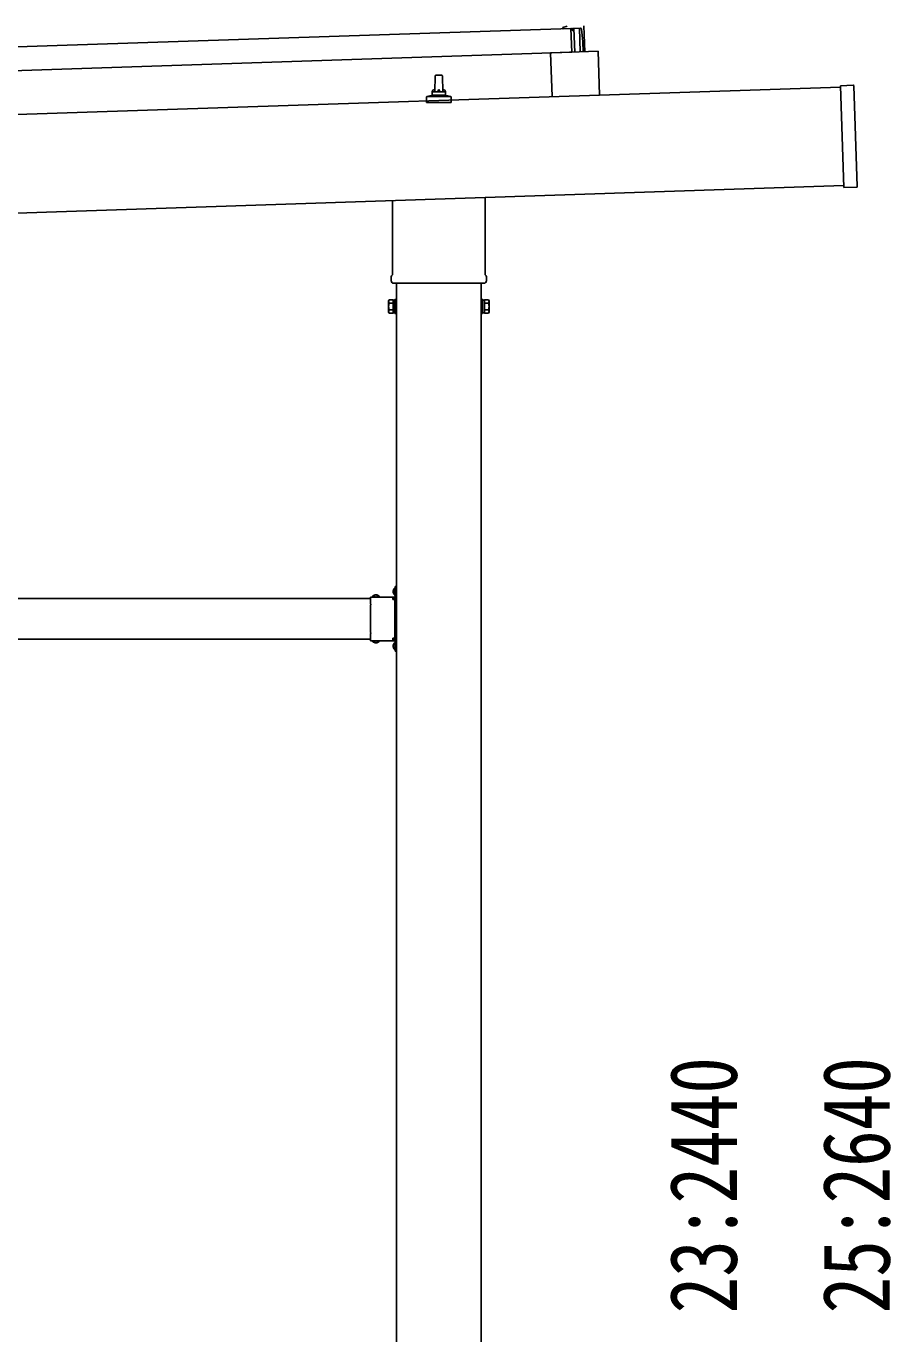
# Model space of a CAD drawing. Units: millimetres, scale not verified. Extents: x -12615 to 12615, y -8910 to 8910.
# Drawn here: x 247 to 1519, y -4091 to -2167 of the extents above; entities that cross this region are included whole.
import ezdxf
from ezdxf.enums import TextEntityAlignment as Align

# ---------------------------------------------------------------- set-up
doc = ezdxf.new("R2010")
doc.units = ezdxf.units.MM
doc.header["$LTSCALE"] = 40
for name, color, linetype in [('0-4_YKK_13', 4, 'Continuous'), ('0-5_YKK_A1', 4, 'Continuous'), ('0-6_YKK_D', 6, 'Continuous')]:
    doc.layers.add(name, color=color, linetype=linetype)
doc.styles.add('ＭＳ ゴシック', font='')
doc.styles.get('ＭＳ ゴシック').set_extended_font_data('MS Gothic')

msp = doc.modelspace()

# ---------------------------------------------------------------- linework, layer by layer
at = {"layer": '0-4_YKK_13'}
for p, q in [((-84.63, -2208.34), (1048.74, -2170.56)), ((1036.73, -2170.45), (1036.71, -2169.81)), ((1037.05, -2169.33), (1043.17, -2167.19)), ((1049.82, -2170.51), (1037.25, -2170.93)), ((1049.9, -2205.54), (1048.74, -2170.56)), ((1050.76, -2173.06), (1050.33, -2170.91)), ((1051.54, -2173.46), (1051.26, -2173.46)), ((1051.75, -2170.75), (1051.83, -2173.15)), ((1062.66, -2170.08), (1052.04, -2170.44)), ((1054.41, -2205.38), (1053.24, -2170.4)), ((1061.24, -2170.13), (1062.4, -2205.11)), ((1066.4, -2189.97), (1064.2, -2171.41)), ((1067.93, -2166.91), (1069.2, -2204.88)), ((1066.9, -2204.96), (1066.4, -2189.97)), ((1088.88, -2204.23), (1018.92, -2206.56)), ((1018.92, -2206.56), (1021.07, -2270.92)), ((1088.88, -2204.23), (1091.03, -2268.59)), ((848.38, -2263.92), (849.1, -2240.4)), ((850.1, -2239.42), (858.65, -2239.42)), ((859.65, -2240.4), (860.38, -2263.92)), ((836.89, -2270.74), (843.61, -2269.11)), ((843.99, -2268.92), (864.76, -2268.92)), ((844.38, -2268.14), (844.38, -2263.92)), ((845.38, -2263.92), (863.38, -2263.92)), ((864.38, -2268.14), (864.38, -2263.92)), ((871.86, -2270.74), (865.14, -2269.11)), ((1445.18, -2254.88), (1464.17, -2254.25)), ((1450.18, -2404.8), (1445.18, -2254.88)), ((1470.13, -2403.13), (1465.2, -2255.21)), ((836.13, -2279.42), (836.13, -2271.71)), ((872.63, -2279.42), (836.13, -2279.42)), ((836.51, -2270.92), (872.24, -2270.92)), ((872.63, -2279.42), (872.63, -2271.71)), ((1450.18, -2404.8), (1469.16, -2404.16)), ((786.08, -2532.91), (786.08, -2423.9)), ((922.68, -2419.35), (922.68, -2532.91)), ((784.38, -2541.68), (784.38, -2536.18)), ((924.38, -2536.18), (924.38, -2541.68)), ((922.31, -2545.18), (786.44, -2545.18)), ((780.38, -2571.18), (781.13, -2569.87)), ((780.38, -2571.18), (780.38, -2588.18)), ((787.38, -2574.78), (781.13, -2574.78)), ((921.38, -2574.78), (927.62, -2574.78)), ((928.38, -2571.18), (927.62, -2569.87)), ((928.38, -2571.18), (928.38, -2588.18)), ((780.38, -2588.18), (781.13, -2589.5)), ((787.38, -2584.59), (781.13, -2584.59)), ((787.38, -2589.5), (781.13, -2589.5)), ((789.88, -2588.88), (787.38, -2588.88)), ((918.88, -2588.88), (921.38, -2588.88)), ((921.38, -2584.59), (927.62, -2584.59)), ((921.38, -2589.5), (927.62, -2589.5)), ((928.38, -2588.18), (927.62, -2589.5)), ((786.18, -2999.18), (791.88, -2999.18)), ((790.28, -2998.06), (787.62, -2996.73)), ((790.28, -3000.31), (787.62, -3001.63)), ((789.41, -2994.45), (789.58, -2994.45)), ((790.28, -2991.68), (791.88, -2991.68)), ((790.28, -3008.64), (790.28, -2991.68)), ((790.28, -2995.15), (790.28, -3003.22)), ((791.88, -2996.18), (790.28, -2996.18)), ((790.28, -2997.18), (791.88, -2997.18)), ((790.28, -3001.18), (791.88, -3001.18)), ((753.88, -3017.47), (753.88, -3007.08)), ((753.88, -3007.08), (790.28, -3007.08)), ((753.88, -3059.47), (753.88, -3018.9)), ((757.14, -3006.22), (757.14, -3006.38)), ((757.84, -3007.08), (765.91, -3007.08)), ((760.75, -3007.08), (759.43, -3004.43)), ((763, -3007.08), (764.33, -3004.43)), ((766.61, -3006.22), (766.61, -3006.38)), ((789.88, -3008.68), (786.88, -3008.68)), ((789.41, -3003.92), (789.58, -3003.92)), ((789.88, -3017.47), (789.88, -3010.68)), ((789.88, -3059.47), (789.88, -3018.9)), ((791.88, -3002.18), (790.28, -3002.18)), ((753.88, -3071.28), (753.88, -3060.9)), ((753.88, -3071.28), (790.28, -3071.28)), ((757.14, -3072.15), (757.14, -3071.98)), ((757.84, -3071.28), (765.91, -3071.28)), ((760.75, -3071.28), (759.43, -3073.94)), ((763, -3071.28), (764.33, -3073.94)), ((766.61, -3072.15), (766.61, -3071.98)), ((786.88, -3069.68), (789.88, -3069.68)), ((790.28, -3078.06), (787.62, -3076.73)), ((789.41, -3074.45), (789.58, -3074.45)), ((789.88, -3067.68), (789.88, -3060.9)), ((790.28, -3086.68), (790.28, -3069.72)), ((790.28, -3075.15), (790.28, -3083.22)), ((790.28, -3077.18), (791.88, -3077.18)), ((790.28, -3080.31), (787.62, -3081.63)), ((789.41, -3083.92), (789.58, -3083.92)), ((790.28, -3081.18), (791.88, -3081.18)), ((790.28, -3086.68), (791.88, -3086.68))]:
    msp.add_line(p, q, dxfattribs=at)
for points in [[(1049.9, -2205.54), (-83.47, -2243.32), (-84.63, -2208.34)], [(787.38, -2589.5), (787.38, -2569.87), (781.13, -2569.87)], [(787.38, -2588.88), (787.38, -2570.48), (789.88, -2570.48)], [(921.38, -2588.88), (921.38, -2570.48), (918.88, -2570.48)], [(921.38, -2589.5), (921.38, -2569.87), (927.62, -2569.87)], [(791.88, -3006.68), (791.88, -3000.68), (791.88, -2997.68), (791.88, -2991.68)], [(789.88, -3010.68), (786.88, -3010.68), (786.88, -3007.08)], [(789.88, -3067.68), (786.88, -3067.68), (786.88, -3071.28)], [(791.88, -3086.68), (791.88, -3080.68), (791.88, -3077.68), (791.88, -3071.68)]]:
    msp.add_lwpolyline(points, dxfattribs=at)
for points in [[(789.88, -2590.18), (789.88, -2569.18), (791.88, -2569.18), (791.88, -2590.18)], [(918.88, -2590.18), (918.88, -2569.18), (916.88, -2569.18), (916.88, -2590.18)]]:
    msp.add_lwpolyline(points, close=True, dxfattribs=at)
for centre, radius, start, end in [((1037.21, -2169.8), 0.5, 109.26318, 181.90915), ((1037.23, -2170.43), 0.5, 181.90915, 271.90915), ((1049.83, -2171.01), 0.5, 11.37147, 91.90915), ((1051.25, -2172.96), 0.5, 191.37147, 271.90915), ((1051.53, -2173.16), 0.3, 271.90915, 1.90915), ((1052.05, -2170.74), 0.3, 91.90915, 181.90915), ((1062.71, -2171.58), 1.5, 6.76762, 91.90915), ((850.1, -2240.42), 1, 90, 178.60509), ((858.65, -2240.42), 1, 1.39491, 90), ((843.38, -2268.14), 1, 283.62699, 0), ((848.46, -2264.56), 4.13, 90, 171.17633), ((845.38, -2264.92), 1, 90, 180), ((857.71, -2263.92), 4.83, 133.60282, 180), ((851.04, -2263.92), 4.83, 0, 46.39718), ((860.29, -2264.56), 4.13, 8.82367, 90), ((863.38, -2264.92), 1, 0, 90), ((865.38, -2268.14), 1, 180, 256.37301), ((1464.2, -2255.25), 1, 1.90915, 91.90915), ((837.13, -2271.71), 1, 103.62699, 180), ((871.63, -2271.71), 1, 0, 76.37301), ((1469.13, -2403.16), 1, 271.90915, 1.90915), ((788.38, -2536.18), 4, 125.09963, 180), ((920.38, -2536.18), 4, 0, 54.90037), ((788.38, -2541.68), 4, 180, 194.47751), ((788.38, -2541.68), 4, 194.47751, 241.04498), ((920.38, -2541.68), 4, 298.95502, 345.52249), ((920.38, -2541.68), 4, 345.52249, 0), ((784.72, -2572.32), 4.34, 145.61575, 214.38425), ((796.62, -2579.68), 16.24, 162.41205, 197.58795), ((912.13, -2579.68), 16.24, 342.41205, 17.58795), ((924.03, -2572.32), 4.34, 325.61575, 34.38425), ((784.72, -2587.04), 4.34, 145.61575, 214.38425), ((924.03, -2587.04), 4.34, 325.61575, 34.38425), ((794.18, -2999.18), 7, 140.87645, 180), ((794.18, -2999.18), 7, 180, 219.12355), ((789.41, -2995.31), 0.862, 90, 140.87645), ((789.58, -2995.15), 0.7, 0, 90), ((753.18, -3018.18), 1, 314.427, 45.573), ((758, -3006.22), 0.862, 129.12355, 180), ((757.84, -3006.38), 0.7, 180, 270), ((761.88, -3010.98), 7, 90, 129.12355), ((761.88, -3010.98), 7, 50.87645, 90), ((765.91, -3006.38), 0.7, 270, 0), ((765.75, -3006.22), 0.862, 0, 50.87645), ((789.41, -3003.06), 0.862, 219.12355, 270), ((789.58, -3003.22), 0.7, 270, 0), ((790.58, -3018.18), 1, 134.427, 225.573), ((789.88, -3006.68), 2, 270, 0), ((753.18, -3060.18), 1, 314.427, 45.573), ((757.84, -3071.98), 0.7, 90, 180), ((758, -3072.15), 0.862, 180, 230.87645), ((761.88, -3067.38), 7, 230.87645, 270), ((761.88, -3067.38), 7, 270, 309.12355), ((765.91, -3071.98), 0.7, 0, 90), ((765.75, -3072.15), 0.862, 309.12355, 0), ((794.18, -3079.18), 7, 140.87645, 180), ((789.41, -3075.31), 0.862, 90, 140.87645), ((790.58, -3060.18), 1, 134.427, 225.573), ((789.58, -3075.15), 0.7, 0, 90), ((789.88, -3071.68), 2, 0, 90), ((794.18, -3079.18), 7, 180, 219.12355), ((789.41, -3083.06), 0.862, 219.12355, 270), ((789.58, -3083.22), 0.7, 270, 0)]:
    msp.add_arc(centre, radius, start, end, dxfattribs=at)
at = {"layer": '0-5_YKK_A1'}
for p, q in [((1445.25, -2256.88), (-3946.82, -2436.58)), ((-3941.99, -2581.5), (1450.08, -2401.77)), ((791.88, -2545.18), (791.88, -5482.18)), ((916.88, -5482.18), (916.88, -2545.18)), ((-445.12, -3009.18), (753.88, -3009.18)), ((-445.12, -3069.18), (753.88, -3069.18)), ((786.88, -3069.18), (791.38, -3069.18))]:
    msp.add_line(p, q, dxfattribs=at)
msp.add_lwpolyline([(786.88, -3009.18), (791.38, -3009.18), (791.38, -3069.18)], dxfattribs=at)

# ---------------------------------------------------------------- texts
at = {"layer": '0-6_YKK_D', "style": 'ＭＳ ゴシック', "width": 0.8}
for s, p in [('23:2440', (1322.56, -4060.98)), ('25:2640', (1547.56, -4060.98))]:
    msp.add_text(s, height=98.97, rotation=90, dxfattribs=at).set_placement(p, align=Align.BOTTOM_LEFT)

doc.saveas('drawing.dxf')
